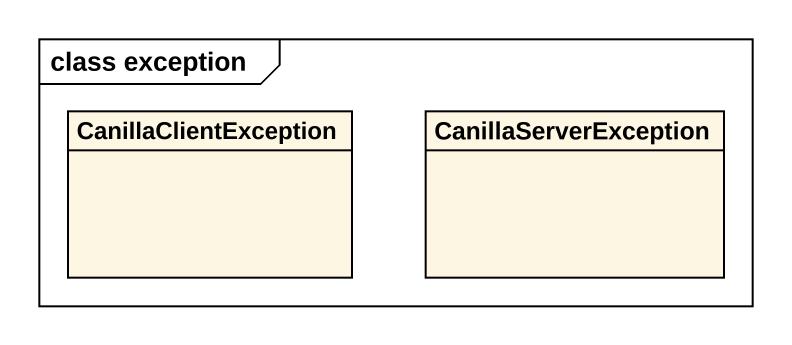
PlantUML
@startuml
mainframe class exception
hide circle
hide empty members
class CanillaClientException
class CanillaServerException
@enduml
